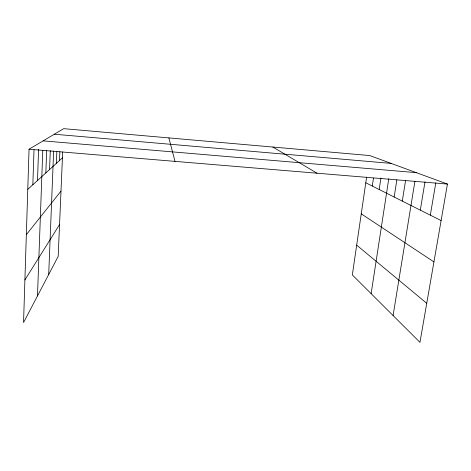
<?xml version="1.0" encoding="UTF-8"?>
<svg xmlns="http://www.w3.org/2000/svg" width="471" height="471" viewBox="0 0 471 471"><rect width="100%" height="100%" fill="white"/><g stroke="black" fill="none" stroke-linecap="round" stroke-linejoin="round"><path stroke-width="0.71" d="M366.621 177.055L352.337 274.917L419.961 342.335L447.45 184.073L369.759 155.56L63.685 128.665L29.055 149.213L23.55 322.558L58.186 256.377L62.678 152.015M32.84 184.738L34.012 149.837M37.509 180.493L38.598 149.242M37.486 295.929L42.779 150.337M45.828 172.934L46.688 150.214M49.555 169.548L50.285 150.749M48.701 274.493L53.641 151.038M56.373 163.355L56.85 151.78M59.499 160.517L59.87 151.703M372.284 186.045L373.456 178.138M379.196 189.513L380.939 177.956M371.13 293.651L388.787 178.668M394.168 197.019L396.847 179.863M402.293 201.099L405.625 180.175M393.091 315.546L414.922 181.205M420.303 210.131L424.977 181.959M430.317 215.159L435.799 182.848M24.904 279.945L59.552 224.59M26.341 234.67L60.994 191.102M27.783 189.336L62.425 157.856M29.055 149.213L447.45 184.073M43.126 140.864L416.317 172.645M54.318 134.223L391.13 163.402M365.784 182.783L441.109 220.569M272.85 147.046L317.036 173.21M361.251 213.84L433.932 261.905M356.682 245.155L426.744 303.289M168.871 137.909L175.006 161.376"/></g></svg>
